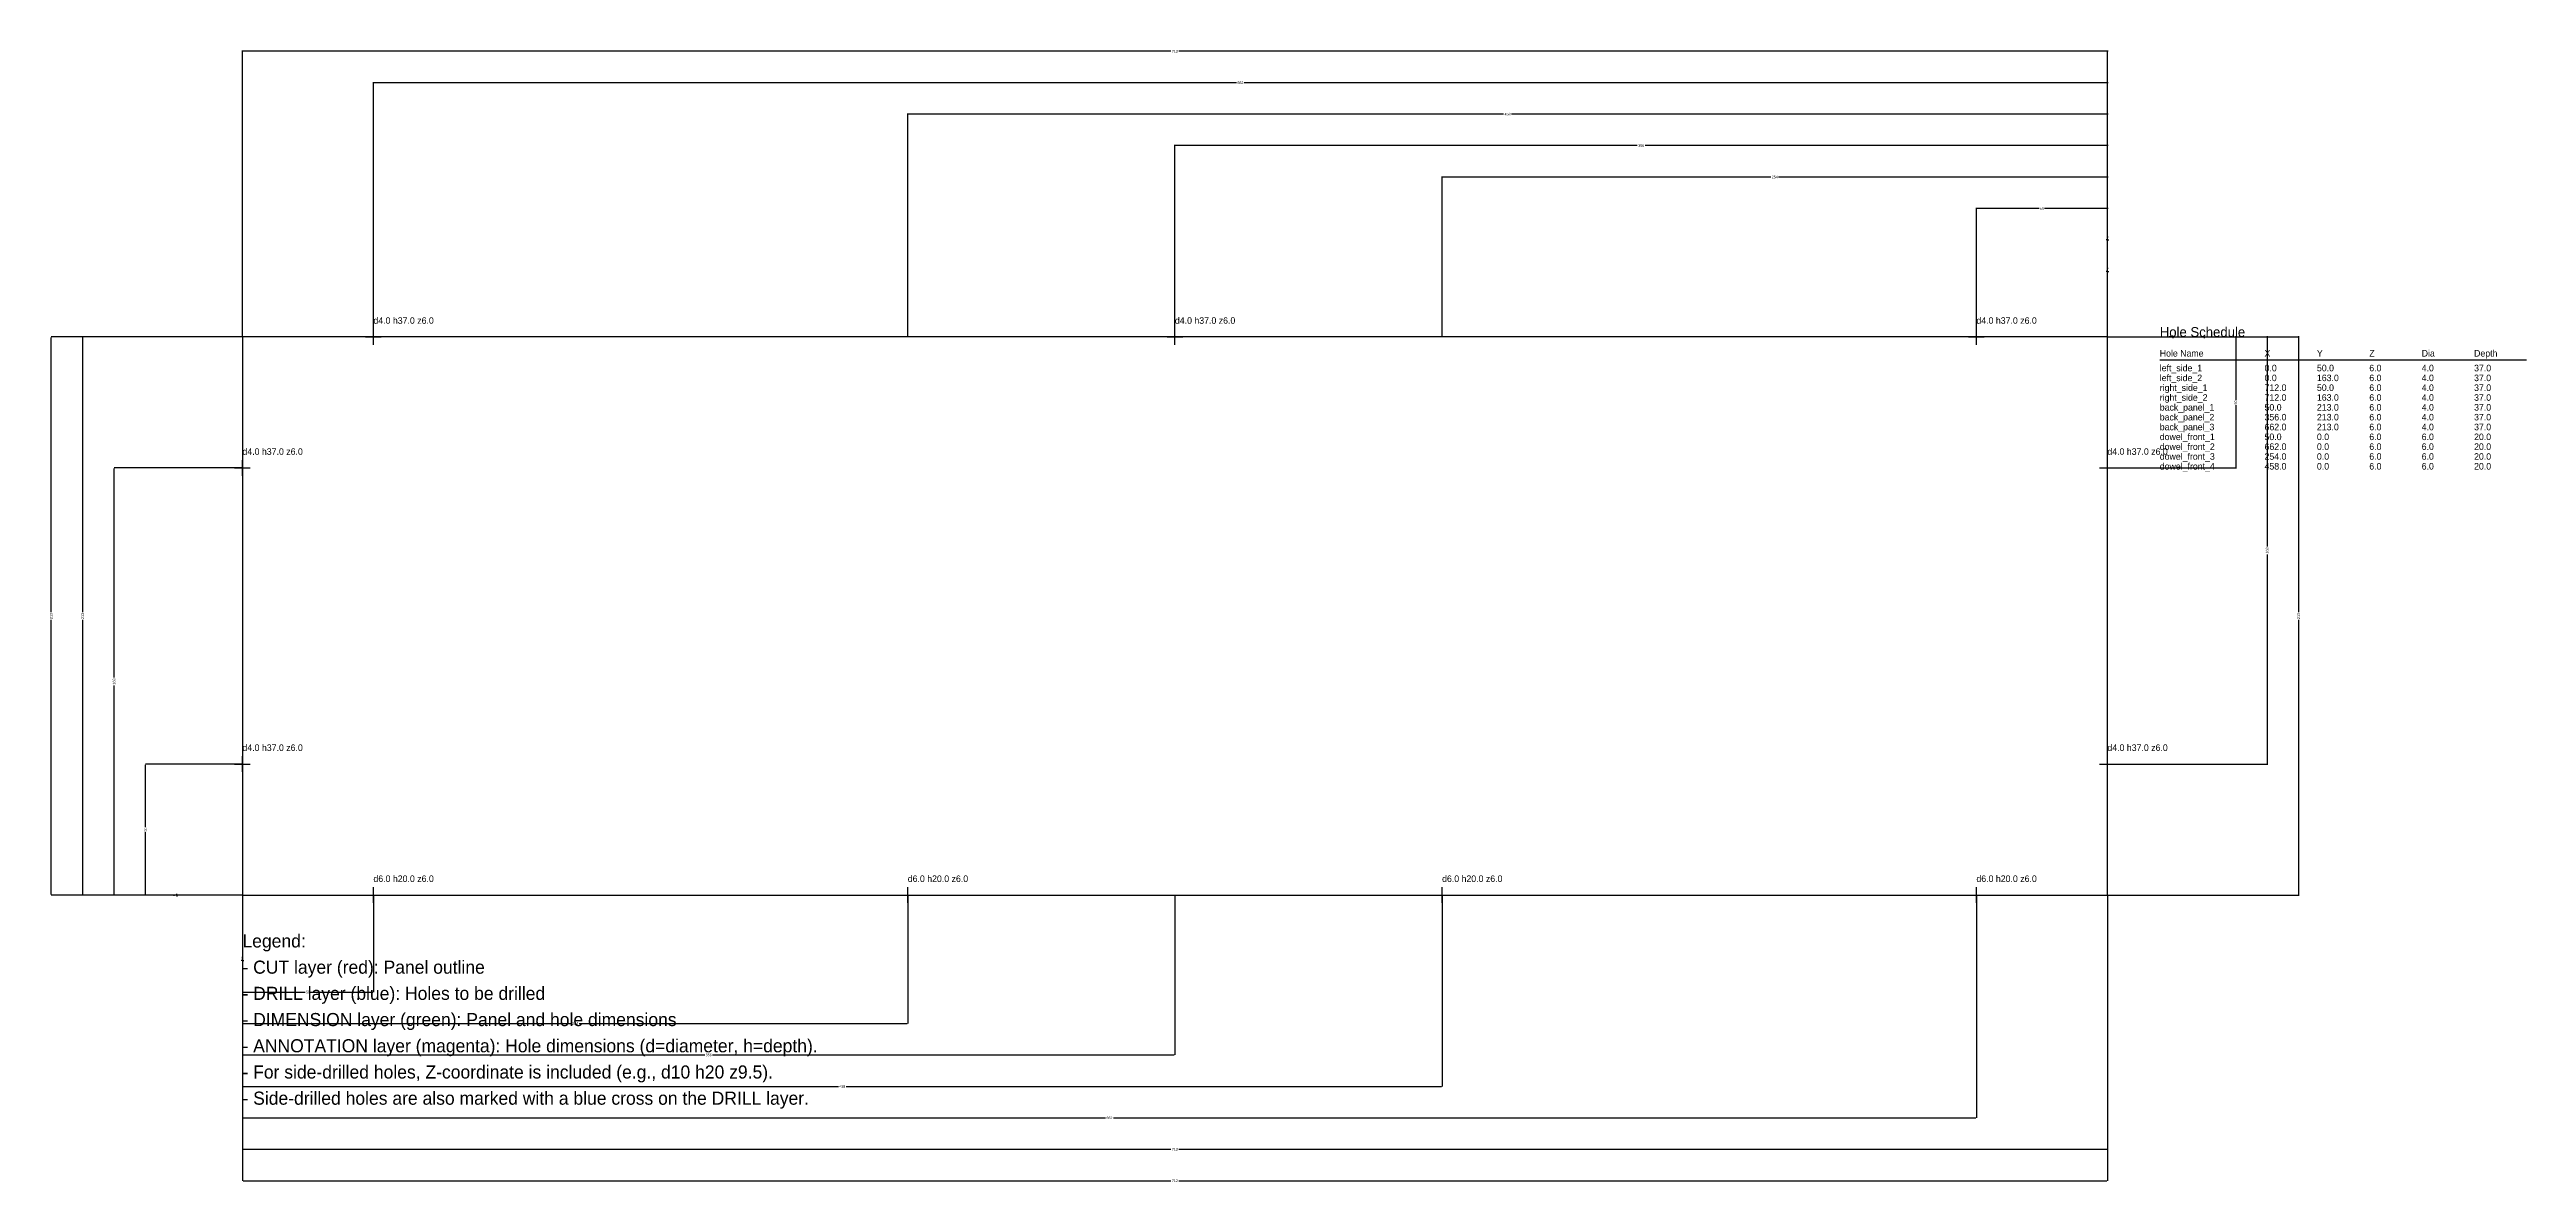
# Model space of a CAD drawing. Header units: metres. Extents: x -74 to 872, y -110 to 323.
import ezdxf

# ---------------------------------------------------------------- set-up
doc = ezdxf.new("R2010")
doc.units = ezdxf.units.M
for name, color, linetype in [('ANNOTATION', 6, 'Continuous'), ('CUT', 1, 'Continuous'), ('DIMENSION', 3, 'Continuous'), ('DRILL', 5, 'Continuous')]:
    doc.layers.add(name, color=color, linetype=linetype)
doc.dimstyles.get("Standard").update_dxf_attribs({"dimtxt": 2.5, "dimasz": 2.5, "dimexe": 1.25, "dimexo": 0.625, "dimtad": 1, "dimtxsty": 'Standard', "dimcen": 2.5, "dimazin": 3, "dimtfac": 1, "dimtmove": 0, "dimatfit": 3})

# ---------------------------------------------------------------- blocks, each defined once
blk = doc.blocks.new('_CLOSEDFILLED')
at = {"color": 0, "linetype": 'ByBlock'}
blk.add_solid([(-1, 0.2), (0, 0), (-1, -0.2)], dxfattribs=at)
blk = doc.blocks.new('*D0')
for p, q in [((0, 0), (0, -25)), ((0, 0), (0, -25)), ((-0.25, -25), (-0.5, -25)), ((0, -25), (0, -25)), ((0.25, -25), (0.5, -25))]:
    blk.add_line(p, q)
at = {"layer": 'Defpoints'}
for p in [(0, 0), (0, 0), (0, -25)]:
    blk.add_point(p, dxfattribs=at)
at = {"layer": 'DIMENSION', "xscale": 0.25, "yscale": 0.25}
blk.add_blockref('_CLOSEDFILLED', (0, -25), dxfattribs=at)
at = {"layer": 'DIMENSION', "xscale": 0.25, "yscale": 0.25, "rotation": 180}
blk.add_blockref('_CLOSEDFILLED', (0, -25), dxfattribs=at)
at = {"layer": 'DIMENSION', "insert": (0, -23.875), "char_height": 1, "attachment_point": 5}
blk.add_mtext('0', dxfattribs=at)
blk = doc.blocks.new('*D2')
for p, q in [((0, 0), (0, -37)), ((50, 0), (50, -37)), ((0.25, -37), (24, -37)), ((26, -37), (49.75, -37))]:
    blk.add_line(p, q)
at = {"layer": 'Defpoints'}
for p in [(0, 0), (50, 0), (0, -37)]:
    blk.add_point(p, dxfattribs=at)
at = {"layer": 'DIMENSION', "xscale": 0.25, "yscale": 0.25, "rotation": 180}
blk.add_blockref('_CLOSEDFILLED', (0, -37), dxfattribs=at)
at = {"layer": 'DIMENSION', "xscale": 0.25, "yscale": 0.25}
blk.add_blockref('_CLOSEDFILLED', (50, -37), dxfattribs=at)
at = {"layer": 'DIMENSION', "insert": (25, -37), "char_height": 1, "attachment_point": 5}
blk.add_mtext('50', dxfattribs=at)
blk = doc.blocks.new('*D3')
for p, q in [((0, 0), (0, -49)), ((254, 0), (254, -49)), ((0.25, -49), (125.5, -49)), ((128.5, -49), (253.75, -49))]:
    blk.add_line(p, q)
at = {"layer": 'Defpoints'}
for p in [(0, 0), (254, 0), (0, -49)]:
    blk.add_point(p, dxfattribs=at)
at = {"layer": 'DIMENSION', "xscale": 0.25, "yscale": 0.25, "rotation": 180}
blk.add_blockref('_CLOSEDFILLED', (0, -49), dxfattribs=at)
at = {"layer": 'DIMENSION', "xscale": 0.25, "yscale": 0.25}
blk.add_blockref('_CLOSEDFILLED', (254, -49), dxfattribs=at)
at = {"layer": 'DIMENSION', "insert": (127, -49), "char_height": 1, "attachment_point": 5}
blk.add_mtext('254', dxfattribs=at)
blk = doc.blocks.new('*D4')
for p, q in [((0, 0), (0, -61)), ((356, 0), (356, -61)), ((0.25, -61), (176.5, -61)), ((179.5, -61), (355.75, -61))]:
    blk.add_line(p, q)
at = {"layer": 'Defpoints'}
for p in [(0, 0), (356, 0), (0, -61)]:
    blk.add_point(p, dxfattribs=at)
at = {"layer": 'DIMENSION', "xscale": 0.25, "yscale": 0.25, "rotation": 180}
blk.add_blockref('_CLOSEDFILLED', (0, -61), dxfattribs=at)
at = {"layer": 'DIMENSION', "xscale": 0.25, "yscale": 0.25}
blk.add_blockref('_CLOSEDFILLED', (356, -61), dxfattribs=at)
at = {"layer": 'DIMENSION', "insert": (178, -61), "char_height": 1, "attachment_point": 5}
blk.add_mtext('356', dxfattribs=at)
blk = doc.blocks.new('*D5')
for p, q in [((0, 0), (0, -73)), ((458, 0), (458, -73)), ((0.25, -73), (227.5, -73)), ((230.5, -73), (457.75, -73))]:
    blk.add_line(p, q)
at = {"layer": 'Defpoints'}
for p in [(0, 0), (458, 0), (0, -73)]:
    blk.add_point(p, dxfattribs=at)
at = {"layer": 'DIMENSION', "xscale": 0.25, "yscale": 0.25, "rotation": 180}
blk.add_blockref('_CLOSEDFILLED', (0, -73), dxfattribs=at)
at = {"layer": 'DIMENSION', "xscale": 0.25, "yscale": 0.25}
blk.add_blockref('_CLOSEDFILLED', (458, -73), dxfattribs=at)
at = {"layer": 'DIMENSION', "insert": (229, -73), "char_height": 1, "attachment_point": 5}
blk.add_mtext('458', dxfattribs=at)
blk = doc.blocks.new('*D6')
for p, q in [((0, 0), (0, -85)), ((662, 0), (662, -85)), ((0.25, -85), (329.5, -85)), ((332.5, -85), (661.75, -85))]:
    blk.add_line(p, q)
at = {"layer": 'Defpoints'}
for p in [(0, 0), (662, 0), (0, -85)]:
    blk.add_point(p, dxfattribs=at)
at = {"layer": 'DIMENSION', "xscale": 0.25, "yscale": 0.25, "rotation": 180}
blk.add_blockref('_CLOSEDFILLED', (0, -85), dxfattribs=at)
at = {"layer": 'DIMENSION', "xscale": 0.25, "yscale": 0.25}
blk.add_blockref('_CLOSEDFILLED', (662, -85), dxfattribs=at)
at = {"layer": 'DIMENSION', "insert": (331, -85), "char_height": 1, "attachment_point": 5}
blk.add_mtext('662', dxfattribs=at)
blk = doc.blocks.new('*D7')
for p, q in [((0, 0), (0, -97)), ((712, 0), (712, -97)), ((0.25, -97), (354.5, -97)), ((357.5, -97), (711.75, -97))]:
    blk.add_line(p, q)
at = {"layer": 'Defpoints'}
for p in [(0, 0), (712, 0), (0, -97)]:
    blk.add_point(p, dxfattribs=at)
at = {"layer": 'DIMENSION', "xscale": 0.25, "yscale": 0.25, "rotation": 180}
blk.add_blockref('_CLOSEDFILLED', (0, -97), dxfattribs=at)
at = {"layer": 'DIMENSION', "xscale": 0.25, "yscale": 0.25}
blk.add_blockref('_CLOSEDFILLED', (712, -97), dxfattribs=at)
at = {"layer": 'DIMENSION', "insert": (356, -97), "char_height": 1, "attachment_point": 5}
blk.add_mtext('712', dxfattribs=at)
blk = doc.blocks.new('*D8')
for p, q in [((0, 0), (0, -109)), ((712, 0), (712, -109)), ((0.25, -109), (354.5, -109)), ((357.5, -109), (711.75, -109))]:
    blk.add_line(p, q)
at = {"layer": 'Defpoints'}
for p in [(0, 0), (712, 0), (0, -109)]:
    blk.add_point(p, dxfattribs=at)
at = {"layer": 'DIMENSION', "xscale": 0.25, "yscale": 0.25, "rotation": 180}
blk.add_blockref('_CLOSEDFILLED', (0, -109), dxfattribs=at)
at = {"layer": 'DIMENSION', "xscale": 0.25, "yscale": 0.25}
blk.add_blockref('_CLOSEDFILLED', (712, -109), dxfattribs=at)
at = {"layer": 'DIMENSION', "insert": (356, -109), "char_height": 1, "attachment_point": 5}
blk.add_mtext('712', dxfattribs=at)
blk = doc.blocks.new('*D9')
for p, q in [((711.75, 238), (711.5, 238)), ((712, 213), (712, 238)), ((712, 213), (712, 238)), ((712, 238), (712, 238)), ((712.25, 238), (712.5, 238))]:
    blk.add_line(p, q)
at = {"layer": 'Defpoints'}
for p in [(712, 238), (712, 213), (712, 213)]:
    blk.add_point(p, dxfattribs=at)
at = {"layer": 'DIMENSION', "xscale": 0.25, "yscale": 0.25}
blk.add_blockref('_CLOSEDFILLED', (712, 238), dxfattribs=at)
at = {"layer": 'DIMENSION', "xscale": 0.25, "yscale": 0.25, "rotation": 180}
blk.add_blockref('_CLOSEDFILLED', (712, 238), dxfattribs=at)
at = {"layer": 'DIMENSION', "insert": (712, 239.125), "char_height": 1, "attachment_point": 5}
blk.add_mtext('0', dxfattribs=at)
blk = doc.blocks.new('*D10')
for p, q in [((711.75, 250), (711.5, 250)), ((712, 213), (712, 250)), ((712, 213), (712, 250)), ((712, 250), (712, 250)), ((712.25, 250), (712.5, 250))]:
    blk.add_line(p, q)
at = {"layer": 'Defpoints'}
for p in [(712, 250), (712, 213), (712, 213)]:
    blk.add_point(p, dxfattribs=at)
at = {"layer": 'DIMENSION', "xscale": 0.25, "yscale": 0.25}
blk.add_blockref('_CLOSEDFILLED', (712, 250), dxfattribs=at)
at = {"layer": 'DIMENSION', "xscale": 0.25, "yscale": 0.25, "rotation": 180}
blk.add_blockref('_CLOSEDFILLED', (712, 250), dxfattribs=at)
at = {"layer": 'DIMENSION', "insert": (712, 251.125), "char_height": 1, "attachment_point": 5}
blk.add_mtext('0', dxfattribs=at)
blk = doc.blocks.new('*D11')
for p, q in [((686, 262), (661.75, 262)), ((662, 213), (662, 262)), ((712.25, 262), (688, 262)), ((712, 213), (712, 262))]:
    blk.add_line(p, q)
at = {"layer": 'Defpoints'}
for p in [(712, 262), (662, 213), (712, 213)]:
    blk.add_point(p, dxfattribs=at)
at = {"layer": 'DIMENSION', "xscale": 0.25, "yscale": 0.25}
blk.add_blockref('_CLOSEDFILLED', (662, 262), dxfattribs=at)
at = {"layer": 'DIMENSION', "xscale": 0.25, "yscale": 0.25, "rotation": 180}
blk.add_blockref('_CLOSEDFILLED', (712, 262), dxfattribs=at)
at = {"layer": 'DIMENSION', "insert": (687, 262), "char_height": 1, "attachment_point": 5}
blk.add_mtext('50', dxfattribs=at)
blk = doc.blocks.new('*D12')
for p, q in [((583.5, 274), (457.75, 274)), ((458, 213), (458, 274)), ((712.25, 274), (586.5, 274)), ((712, 213), (712, 274))]:
    blk.add_line(p, q)
at = {"layer": 'Defpoints'}
for p in [(712, 274), (458, 213), (712, 213)]:
    blk.add_point(p, dxfattribs=at)
at = {"layer": 'DIMENSION', "xscale": 0.25, "yscale": 0.25}
blk.add_blockref('_CLOSEDFILLED', (458, 274), dxfattribs=at)
at = {"layer": 'DIMENSION', "xscale": 0.25, "yscale": 0.25, "rotation": 180}
blk.add_blockref('_CLOSEDFILLED', (712, 274), dxfattribs=at)
at = {"layer": 'DIMENSION', "insert": (585, 274), "char_height": 1, "attachment_point": 5}
blk.add_mtext('254', dxfattribs=at)
blk = doc.blocks.new('*D13')
for p, q in [((532.5, 286), (355.75, 286)), ((356, 213), (356, 286)), ((712.25, 286), (535.5, 286)), ((712, 213), (712, 286))]:
    blk.add_line(p, q)
at = {"layer": 'Defpoints'}
for p in [(712, 286), (356, 213), (712, 213)]:
    blk.add_point(p, dxfattribs=at)
at = {"layer": 'DIMENSION', "xscale": 0.25, "yscale": 0.25}
blk.add_blockref('_CLOSEDFILLED', (356, 286), dxfattribs=at)
at = {"layer": 'DIMENSION', "xscale": 0.25, "yscale": 0.25, "rotation": 180}
blk.add_blockref('_CLOSEDFILLED', (712, 286), dxfattribs=at)
at = {"layer": 'DIMENSION', "insert": (534, 286), "char_height": 1, "attachment_point": 5}
blk.add_mtext('356', dxfattribs=at)
blk = doc.blocks.new('*D14')
for p, q in [((481.5, 298), (253.75, 298)), ((254, 213), (254, 298)), ((712.25, 298), (484.5, 298)), ((712, 213), (712, 298))]:
    blk.add_line(p, q)
at = {"layer": 'Defpoints'}
for p in [(712, 298), (254, 213), (712, 213)]:
    blk.add_point(p, dxfattribs=at)
at = {"layer": 'DIMENSION', "xscale": 0.25, "yscale": 0.25}
blk.add_blockref('_CLOSEDFILLED', (254, 298), dxfattribs=at)
at = {"layer": 'DIMENSION', "xscale": 0.25, "yscale": 0.25, "rotation": 180}
blk.add_blockref('_CLOSEDFILLED', (712, 298), dxfattribs=at)
at = {"layer": 'DIMENSION', "insert": (483, 298), "char_height": 1, "attachment_point": 5}
blk.add_mtext('458', dxfattribs=at)
blk = doc.blocks.new('*D15')
for p, q in [((379.5, 310), (49.75, 310)), ((50, 213), (50, 310)), ((712.25, 310), (382.5, 310)), ((712, 213), (712, 310))]:
    blk.add_line(p, q)
at = {"layer": 'Defpoints'}
for p in [(712, 310), (50, 213), (712, 213)]:
    blk.add_point(p, dxfattribs=at)
at = {"layer": 'DIMENSION', "xscale": 0.25, "yscale": 0.25}
blk.add_blockref('_CLOSEDFILLED', (50, 310), dxfattribs=at)
at = {"layer": 'DIMENSION', "xscale": 0.25, "yscale": 0.25, "rotation": 180}
blk.add_blockref('_CLOSEDFILLED', (712, 310), dxfattribs=at)
at = {"layer": 'DIMENSION', "insert": (381, 310), "char_height": 1, "attachment_point": 5}
blk.add_mtext('662', dxfattribs=at)
blk = doc.blocks.new('*D16')
for p, q in [((354.5, 322), (-0.25, 322)), ((0, 213), (0, 322)), ((712.25, 322), (357.5, 322)), ((712, 213), (712, 322))]:
    blk.add_line(p, q)
at = {"layer": 'Defpoints'}
for p in [(712, 322), (0, 213), (712, 213)]:
    blk.add_point(p, dxfattribs=at)
at = {"layer": 'DIMENSION', "xscale": 0.25, "yscale": 0.25}
blk.add_blockref('_CLOSEDFILLED', (0, 322), dxfattribs=at)
at = {"layer": 'DIMENSION', "xscale": 0.25, "yscale": 0.25, "rotation": 180}
blk.add_blockref('_CLOSEDFILLED', (712, 322), dxfattribs=at)
at = {"layer": 'DIMENSION', "insert": (356, 322), "char_height": 1, "attachment_point": 5}
blk.add_mtext('712', dxfattribs=at)
blk = doc.blocks.new('*D17')
for p, q in [((-25, 0.25), (-25, 0.5)), ((0, 0), (-25, 0)), ((0, 0), (-25, 0)), ((-25, 0), (-25, 0)), ((-25, -0.25), (-25, -0.5))]:
    blk.add_line(p, q)
at = {"layer": 'Defpoints'}
for p in [(-25, 0), (0, 0), (0, 0)]:
    blk.add_point(p, dxfattribs=at)
at = {"layer": 'DIMENSION', "xscale": 0.25, "yscale": 0.25}
for rotation in [270, 90]:
    blk.add_blockref('_CLOSEDFILLED', (-25, 0), dxfattribs=dict(at, rotation=rotation))
at = {"layer": 'DIMENSION', "insert": (-26.125, 0), "char_height": 1, "attachment_point": 5, "rotation": 90}
blk.add_mtext('0', dxfattribs=at)
blk = doc.blocks.new('*D18')
for p, q in [((0, 50), (-37, 50)), ((-37, 26), (-37, 49.75)), ((-37, 0.25), (-37, 24)), ((0, 0), (-37, 0))]:
    blk.add_line(p, q)
at = {"layer": 'Defpoints'}
for p in [(0, 50), (-37, 0), (0, 0)]:
    blk.add_point(p, dxfattribs=at)
at = {"layer": 'DIMENSION', "xscale": 0.25, "yscale": 0.25}
for p, rotation in [((-37, 50), 90), ((-37, 0), 270)]:
    blk.add_blockref('_CLOSEDFILLED', p, dxfattribs=dict(at, rotation=rotation))
at = {"layer": 'DIMENSION', "insert": (-37, 25), "char_height": 1, "attachment_point": 5, "rotation": 90}
blk.add_mtext('50', dxfattribs=at)
blk = doc.blocks.new('*D19')
for p, q in [((0, 163), (-49, 163)), ((-49, 83), (-49, 162.75)), ((-49, 0.25), (-49, 80)), ((0, 0), (-49, 0))]:
    blk.add_line(p, q)
at = {"layer": 'Defpoints'}
for p in [(0, 163), (-49, 0), (0, 0)]:
    blk.add_point(p, dxfattribs=at)
at = {"layer": 'DIMENSION', "xscale": 0.25, "yscale": 0.25}
for p, rotation in [((-49, 163), 90), ((-49, 0), 270)]:
    blk.add_blockref('_CLOSEDFILLED', p, dxfattribs=dict(at, rotation=rotation))
at = {"layer": 'DIMENSION', "insert": (-49, 81.5), "char_height": 1, "attachment_point": 5, "rotation": 90}
blk.add_mtext('163', dxfattribs=at)
blk = doc.blocks.new('*D20')
for p, q in [((0, 213), (-61, 213)), ((-61, 108), (-61, 212.75)), ((-61, 0.25), (-61, 105)), ((0, 0), (-61, 0))]:
    blk.add_line(p, q)
at = {"layer": 'Defpoints'}
for p in [(0, 213), (-61, 0), (0, 0)]:
    blk.add_point(p, dxfattribs=at)
at = {"layer": 'DIMENSION', "xscale": 0.25, "yscale": 0.25}
for p, rotation in [((-61, 213), 90), ((-61, 0), 270)]:
    blk.add_blockref('_CLOSEDFILLED', p, dxfattribs=dict(at, rotation=rotation))
at = {"layer": 'DIMENSION', "insert": (-61, 106.5), "char_height": 1, "attachment_point": 5, "rotation": 90}
blk.add_mtext('213', dxfattribs=at)
blk = doc.blocks.new('*D21')
for p, q in [((0, 213), (-73, 213)), ((-73, 108), (-73, 212.75)), ((-73, 0.25), (-73, 105)), ((0, 0), (-73, 0))]:
    blk.add_line(p, q)
at = {"layer": 'Defpoints'}
for p in [(0, 213), (-73, 0), (0, 0)]:
    blk.add_point(p, dxfattribs=at)
at = {"layer": 'DIMENSION', "xscale": 0.25, "yscale": 0.25}
for p, rotation in [((-73, 213), 90), ((-73, 0), 270)]:
    blk.add_blockref('_CLOSEDFILLED', p, dxfattribs=dict(at, rotation=rotation))
at = {"layer": 'DIMENSION', "insert": (-73, 106.5), "char_height": 1, "attachment_point": 5, "rotation": 90}
blk.add_mtext('213', dxfattribs=at)
blk = doc.blocks.new('*D22')
for p, q in [((712, 213), (737, 213)), ((712, 213), (737, 213)), ((737, 213.25), (737, 213.5)), ((737, 213), (737, 213)), ((737, 212.75), (737, 212.5))]:
    blk.add_line(p, q)
at = {"layer": 'Defpoints'}
for p in [(712, 213), (712, 213), (737, 213)]:
    blk.add_point(p, dxfattribs=at)
at = {"layer": 'DIMENSION', "xscale": 0.25, "yscale": 0.25}
for rotation in [270, 90]:
    blk.add_blockref('_CLOSEDFILLED', (737, 213), dxfattribs=dict(at, rotation=rotation))
at = {"layer": 'DIMENSION', "insert": (735.875, 213), "char_height": 1, "attachment_point": 5, "rotation": 90}
blk.add_mtext('0', dxfattribs=at)
blk = doc.blocks.new('*D23')
for p, q in [((712, 213), (749, 213)), ((712, 213), (749, 213)), ((749, 213.25), (749, 213.5)), ((749, 213), (749, 213)), ((749, 212.75), (749, 212.5))]:
    blk.add_line(p, q)
at = {"layer": 'Defpoints'}
for p in [(712, 213), (712, 213), (749, 213)]:
    blk.add_point(p, dxfattribs=at)
at = {"layer": 'DIMENSION', "xscale": 0.25, "yscale": 0.25}
for rotation in [270, 90]:
    blk.add_blockref('_CLOSEDFILLED', (749, 213), dxfattribs=dict(at, rotation=rotation))
at = {"layer": 'DIMENSION', "insert": (747.875, 213), "char_height": 1, "attachment_point": 5, "rotation": 90}
blk.add_mtext('0', dxfattribs=at)
blk = doc.blocks.new('*D24')
for p, q in [((712, 213), (761, 213)), ((761, 213.25), (761, 189)), ((761, 187), (761, 162.75)), ((712, 163), (761, 163))]:
    blk.add_line(p, q)
at = {"layer": 'Defpoints'}
for p in [(712, 213), (761, 213), (712, 163)]:
    blk.add_point(p, dxfattribs=at)
at = {"layer": 'DIMENSION', "xscale": 0.25, "yscale": 0.25}
for p, rotation in [((761, 213), 270), ((761, 163), 90)]:
    blk.add_blockref('_CLOSEDFILLED', p, dxfattribs=dict(at, rotation=rotation))
at = {"layer": 'DIMENSION', "insert": (761, 188), "char_height": 1, "attachment_point": 5, "rotation": 90}
blk.add_mtext('50', dxfattribs=at)
blk = doc.blocks.new('*D25')
for p, q in [((712, 213), (773, 213)), ((773, 213.25), (773, 133)), ((773, 130), (773, 49.75)), ((712, 50), (773, 50))]:
    blk.add_line(p, q)
at = {"layer": 'Defpoints'}
for p in [(712, 213), (773, 213), (712, 50)]:
    blk.add_point(p, dxfattribs=at)
at = {"layer": 'DIMENSION', "xscale": 0.25, "yscale": 0.25}
for p, rotation in [((773, 213), 270), ((773, 50), 90)]:
    blk.add_blockref('_CLOSEDFILLED', p, dxfattribs=dict(at, rotation=rotation))
at = {"layer": 'DIMENSION', "insert": (773, 131.5), "char_height": 1, "attachment_point": 5, "rotation": 90}
blk.add_mtext('163', dxfattribs=at)
blk = doc.blocks.new('*D26')
for p, q in [((712, 213), (785, 213)), ((785, 213.25), (785, 108)), ((785, 105), (785, -0.25)), ((712, 0), (785, 0))]:
    blk.add_line(p, q)
at = {"layer": 'Defpoints'}
for p in [(712, 213), (785, 213), (712, 0)]:
    blk.add_point(p, dxfattribs=at)
at = {"layer": 'DIMENSION', "xscale": 0.25, "yscale": 0.25}
for p, rotation in [((785, 213), 270), ((785, 0), 90)]:
    blk.add_blockref('_CLOSEDFILLED', p, dxfattribs=dict(at, rotation=rotation))
at = {"layer": 'DIMENSION', "insert": (785, 106.5), "char_height": 1, "attachment_point": 5, "rotation": 90}
blk.add_mtext('213', dxfattribs=at)

msp = doc.modelspace()

# ---------------------------------------------------------------- linework, layer by layer
at = {"layer": 'ANNOTATION'}
msp.add_line((732, 204.25), (872, 204.25), dxfattribs=at)
at = {"layer": 'CUT'}
msp.add_lwpolyline([(0, 0), (712, 0), (712, 213), (0, 213)], close=True, dxfattribs=at)
at = {"layer": 'DRILL', "color": 5}
for p, q in [((47, 213), (53, 213)), ((50, 210), (50, 216)), ((353, 213), (359, 213)), ((356, 210), (356, 216)), ((659, 213), (665, 213)), ((662, 210), (662, 216)), ((-3, 163), (3, 163)), ((0, 160), (0, 166)), ((709, 163), (715, 163)), ((712, 160), (712, 166)), ((-3, 50), (3, 50)), ((0, 47), (0, 53)), ((709, 50), (715, 50)), ((712, 47), (712, 53)), ((47, 0), (53, 0)), ((50, -3), (50, 3)), ((251, 0), (257, 0)), ((254, -3), (254, 3)), ((455, 0), (461, 0)), ((458, -3), (458, 3)), ((659, 0), (665, 0)), ((662, -3), (662, 3))]:
    msp.add_line(p, q, dxfattribs=at)

# ---------------------------------------------------------------- texts
at = {"layer": 'ANNOTATION'}
for s, height, p in [('d4.0 h37.0 z6.0', 2.5, (50, 218)), ('d4.0 h37.0 z6.0', 2.5, (356, 218)), ('d4.0 h37.0 z6.0', 2.5, (662, 218)), ('Hole Name', 2.5, (732, 205.5)), ('Hole Schedule', 3.75, (732, 213)), ('Dia', 2.5, (832, 205.5)), ('Depth', 2.5, (852, 205.5)), ('left_side_1', 2.5, (732, 199.875)), ('left_side_2', 2.5, (732, 196.125)), ('X', 2.5, (772, 205.5)), ('0.0', 2.5, (772, 199.875)), ('0.0', 2.5, (772, 196.125)), ('Y', 2.5, (792, 205.5)), ('50.0', 2.5, (792, 199.875)), ('163.0', 2.5, (792, 196.125)), ('Z', 2.5, (812, 205.5)), ('6.0', 2.5, (812, 199.875)), ('6.0', 2.5, (812, 196.125)), ('4.0', 2.5, (832, 199.875)), ('4.0', 2.5, (832, 196.125)), ('37.0', 2.5, (852, 199.875)), ('37.0', 2.5, (852, 196.125)), ('right_side_1', 2.5, (732, 192.375)), ('right_side_2', 2.5, (732, 188.625)), ('712.0', 2.5, (772, 192.375)), ('712.0', 2.5, (772, 188.625)), ('50.0', 2.5, (792, 192.375)), ('163.0', 2.5, (792, 188.625)), ('6.0', 2.5, (812, 192.375)), ('6.0', 2.5, (812, 188.625)), ('4.0', 2.5, (832, 192.375)), ('4.0', 2.5, (832, 188.625)), ('37.0', 2.5, (852, 192.375)), ('37.0', 2.5, (852, 188.625)), ('back_panel_1', 2.5, (732, 184.875)), ('back_panel_2', 2.5, (732, 181.125)), ('back_panel_3', 2.5, (732, 177.375)), ('356.0', 2.5, (772, 181.125)), ('50.0', 2.5, (772, 184.875)), ('662.0', 2.5, (772, 177.375)), ('213.0', 2.5, (792, 184.875)), ('213.0', 2.5, (792, 181.125)), ('213.0', 2.5, (792, 177.375)), ('6.0', 2.5, (812, 184.875)), ('6.0', 2.5, (812, 181.125)), ('6.0', 2.5, (812, 177.375)), ('4.0', 2.5, (832, 184.875)), ('4.0', 2.5, (832, 181.125)), ('4.0', 2.5, (832, 177.375)), ('37.0', 2.5, (852, 184.875)), ('37.0', 2.5, (852, 181.125)), ('37.0', 2.5, (852, 177.375)), ('d4.0 h37.0 z6.0', 2.5, (0, 168)), ('d4.0 h37.0 z6.0', 2.5, (712, 168)), ('dowel_front_1', 2.5, (732, 173.625)), ('dowel_front_2', 2.5, (732, 169.875)), ('50.0', 2.5, (772, 173.625)), ('662.0', 2.5, (772, 169.875)), ('0.0', 2.5, (792, 173.625)), ('0.0', 2.5, (792, 169.875)), ('6.0', 2.5, (812, 173.625)), ('6.0', 2.5, (812, 169.875)), ('6.0', 2.5, (832, 173.625)), ('6.0', 2.5, (832, 169.875)), ('20.0', 2.5, (852, 173.625)), ('20.0', 2.5, (852, 169.875)), ('dowel_front_3', 2.5, (732, 166.125)), ('dowel_front_4', 2.5, (732, 162.375)), ('458.0', 2.5, (772, 162.375)), ('254.0', 2.5, (772, 166.125)), ('0.0', 2.5, (792, 166.125)), ('0.0', 2.5, (792, 162.375)), ('6.0', 2.5, (812, 166.125)), ('6.0', 2.5, (812, 162.375)), ('6.0', 2.5, (832, 166.125)), ('6.0', 2.5, (832, 162.375)), ('20.0', 2.5, (852, 166.125)), ('20.0', 2.5, (852, 162.375)), ('d4.0 h37.0 z6.0', 2.5, (0, 55)), ('d4.0 h37.0 z6.0', 2.5, (712, 55)), ('d6.0 h20.0 z6.0', 2.5, (50, 5)), ('d6.0 h20.0 z6.0', 2.5, (254, 5)), ('d6.0 h20.0 z6.0', 2.5, (458, 5)), ('d6.0 h20.0 z6.0', 2.5, (662, 5)), ('Legend:', 5, (0, -20)), ('- CUT layer (red): Panel outline', 5, (0, -30)), ('- DRILL layer (blue): Holes to be drilled', 5, (0, -40)), ('- DIMENSION layer (green): Panel and hole dimensions', 5, (0, -50)), ('- ANNOTATION layer (magenta): Hole dimensions (d=diameter, h=depth).', 5, (0, -60)), ('- For side-drilled holes, Z-coordinate is included (e.g., d10 h20 z9.5).', 5, (0, -70)), ('- Side-drilled holes are also marked with a blue cross on the DRILL layer.', 5, (0, -80))]:
    msp.add_text(s, height=height, dxfattribs=at).set_placement(p)

# ---------------------------------------------------------------- dimensions: what is measured, and where the dimension line sits
at = {"layer": 'DIMENSION'}
for base, p1, p2, picture, middle in [((712, 322), (712, 213), (0, 213), '*D16', (356, 322)), ((712, 310), (712, 213), (50, 213), '*D15', (381, 310)), ((712, 298), (712, 213), (254, 213), '*D14', (483, 298)), ((712, 286), (712, 213), (356, 213), '*D13', (534, 286)), ((712, 274), (712, 213), (458, 213), '*D12', (585, 274)), ((712, 262), (712, 213), (662, 213), '*D11', (687, 262)), ((712, 250), (712, 213), (712, 213), '*D10', (712, 251.125)), ((712, 238), (712, 213), (712, 213), '*D9', (712, 239.125)), ((0, -25), (0, 0), (0, 0), '*D0', (0, -23.875)), ((0, -37), (0, 0), (50, 0), '*D2', (25, -37)), ((0, -49), (0, 0), (254, 0), '*D3', (127, -49)), ((0, -61), (0, 0), (356, 0), '*D4', (178, -61)), ((0, -73), (0, 0), (458, 0), '*D5', (229, -73)), ((0, -85), (0, 0), (662, 0), '*D6', (331, -85)), ((0, -97), (0, 0), (712, 0), '*D7', (356, -97)), ((0, -109), (0, 0), (712, 0), '*D8', (356, -109))]:
    dim = msp.add_linear_dim(base=base, p1=p1, p2=p2, dimstyle='Standard', dxfattribs=at)
    dim.commit()
    dim.dimension.update_dxf_attribs({"geometry": picture, "text_midpoint": middle})
for base, p1, p2, picture, middle in [((-73, 0), (0, 0), (0, 213), '*D21', (-73, 106.5)), ((-61, 0), (0, 0), (0, 213), '*D20', (-61, 106.5)), ((737, 213), (712, 213), (712, 213), '*D22', (735.875, 213)), ((749, 213), (712, 213), (712, 213), '*D23', (747.875, 213)), ((761, 213), (712, 213), (712, 163), '*D24', (761, 188)), ((773, 213), (712, 213), (712, 50), '*D25', (773, 131.5)), ((785, 213), (712, 213), (712, 0), '*D26', (785, 106.5)), ((-49, 0), (0, 0), (0, 163), '*D19', (-49, 81.5)), ((-37, 0), (0, 0), (0, 50), '*D18', (-37, 25)), ((-25, 0), (0, 0), (0, 0), '*D17', (-26.125, 0))]:
    dim = msp.add_linear_dim(base=base, p1=p1, p2=p2, angle=90, dimstyle='Standard', dxfattribs=at)
    dim.commit()
    dim.dimension.update_dxf_attribs({"geometry": picture, "text_midpoint": middle})

doc.saveas('drawing.dxf')
